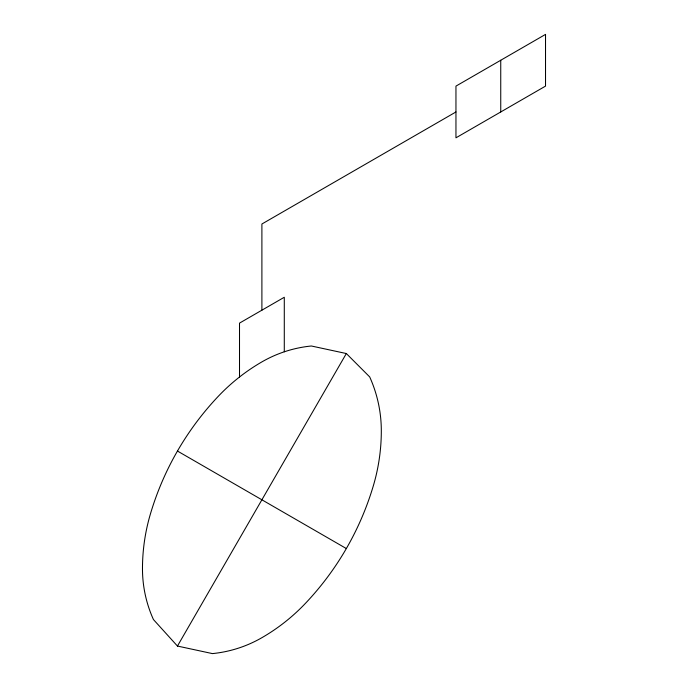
<?xml version="1.0" encoding="UTF-8"?>
<svg xmlns="http://www.w3.org/2000/svg" width="688" height="688" viewBox="0 0 688 688"><rect width="100%" height="100%" fill="white"/><g stroke="black" fill="none" stroke-linecap="round" stroke-linejoin="round"><path stroke-width="1.03" d="M177.452 646.058L346.339 353.537L369.688 376.912A130.84 130.84 0 0 1 381.315 430.851A192.993 192.993 0 0 1 373.326 485.823A291.557 291.557 0 0 1 305.506 603.281A192.993 192.993 0 0 1 261.896 637.69A123.229 123.229 0 0 1 212.429 653.6L177.452 646.058L153.433 619.535A123.229 123.229 0 0 1 142.476 568.744A192.993 192.993 0 0 1 150.474 513.764A291.557 291.557 0 0 1 218.285 396.314A192.993 192.993 0 0 1 261.896 361.897A123.229 123.229 0 0 1 311.363 345.995L346.339 353.537M455.955 111.963L261.896 224.004L261.896 310.193M177.452 451.044L346.339 548.551M500.744 60.252L500.744 111.963M284.29 351.8L284.29 297.259L239.51 323.119L239.51 377.015M545.524 34.4L455.955 86.112L455.955 137.824L545.524 86.112L545.524 34.4"/></g></svg>
